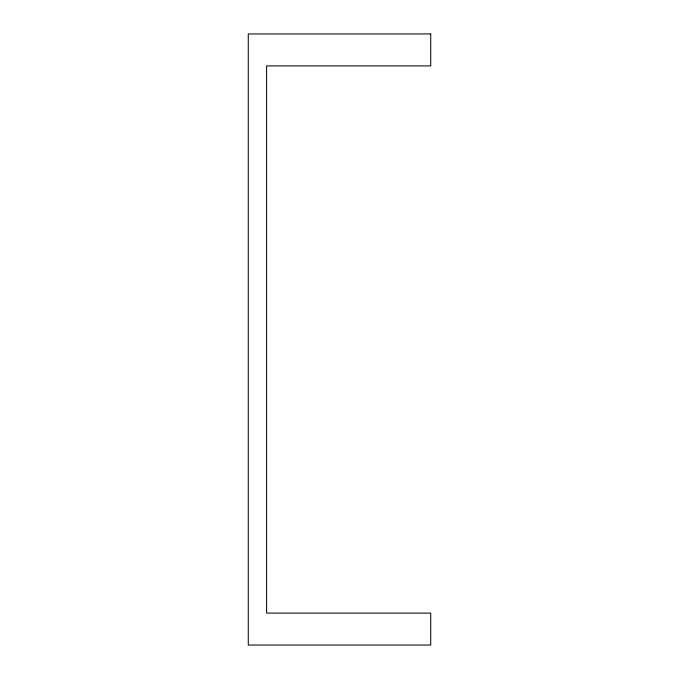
<?xml version="1.0" encoding="UTF-8"?>
<svg xmlns="http://www.w3.org/2000/svg" width="679" height="679" viewBox="0 0 679 679"><rect width="100%" height="100%" fill="white"/><g stroke="black" fill="none" stroke-linecap="round" stroke-linejoin="round"><path stroke-width="1.02" d="M430.732 33.95L248.268 33.95L248.268 645.05L430.732 645.05L430.732 613.095L266.601 613.095L266.601 65.905L430.732 65.905L430.732 33.95"/></g></svg>
